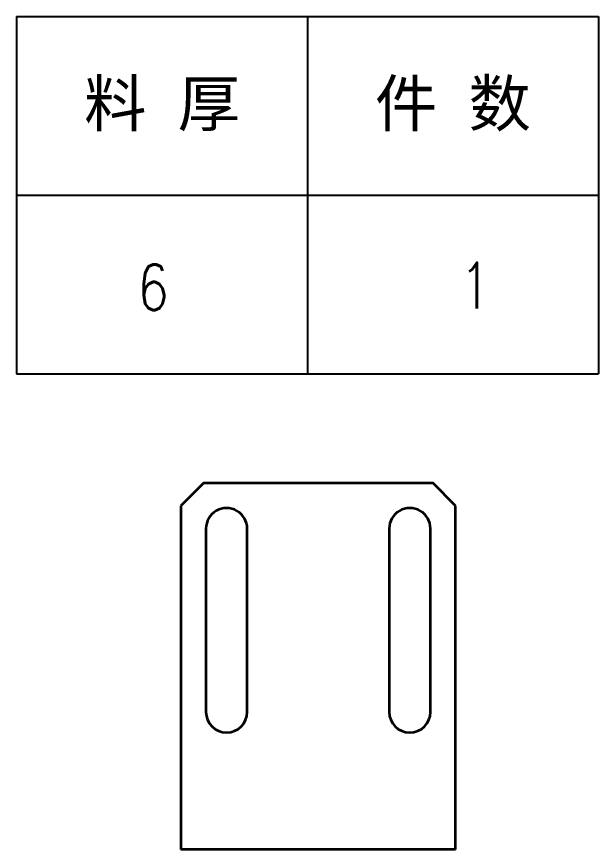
# Model space of a CAD drawing. Header units: millimetres. Extents: x -162325 to -83245, y 277409 to 326486.
# Drawn here: x -152186.9 to -152059.9, y 302025 to 302206.8 of the extents above; entities that cross this region are included whole.
import ezdxf
from ezdxf.enums import TextEntityAlignment as Align

# ---------------------------------------------------------------- set-up
doc = ezdxf.new("R2010")
doc.units = ezdxf.units.MM
doc.styles.add('DIM', font='romans.shx', dxfattribs={"width": 0.8, "bigfont": 'bigfont.shx'})
doc.styles.get("Standard").update_dxf_attribs({"font": 'txt', "bigfont": 'gbcbig.shx'})

# ---------------------------------------------------------------- blocks, each defined once
blk = doc.blocks.new('*T608')
at = {"color": 0, "linetype": 'ByBlock', "lineweight": -2, "transparency": 16777216}
for p, q in [((0, 0), (127, 0)), ((0, 0), (0, -78)), ((63.5, 0), (63.5, -78)), ((127, 0), (127, -78)), ((0, -39), (127, -39)), ((0, -78), (127, -78))]:
    blk.add_line(p, q, dxfattribs=at)
at = {"color": 0, "transparency": 16777216, "char_height": 10, "width": 60.5, "attachment_point": 5}
for s, insert in [('{\\fSimSun|b0|i0|c134|p2;料 厚}', (31.75, -19.5)), ('{\\fSimSun|b0|i0|c134|p2;件 数}', (95.25, -19.5))]:
    blk.add_mtext(s, dxfattribs=dict(at, insert=insert))
blk = doc.blocks.new('拆图参数')
blk.add_blockref('*T608', (-63.5, 78))
at = {"style": 'DIM', "width": 0.8}
blk.add_attdef('6', text='', height=10, dxfattribs=at).set_placement((-37.13, 18.91), align=Align.MIDDLE_LEFT)
blk.add_attdef('1', text='', height=10, dxfattribs=at).set_placement((36.65, 19.27), align=Align.MIDDLE_CENTER)

msp = doc.modelspace()

# ---------------------------------------------------------------- linework, layer by layer
at = {"color": 7, "lineweight": 35}
for p, q in [((-152146.044, 302105.009), (-152151.044, 302100.009)), ((-152146.044, 302105.009), (-152096.044, 302105.009)), ((-152091.044, 302100.009), (-152096.044, 302105.009)), ((-152151.044, 302100.009), (-152151.044, 302025.009)), ((-152091.044, 302025.009), (-152091.044, 302100.009)), ((-152145.544, 302095.009), (-152145.544, 302055.009)), ((-152136.544, 302055.009), (-152136.544, 302095.009)), ((-152105.544, 302095.009), (-152105.544, 302055.009)), ((-152096.544, 302055.009), (-152096.544, 302095.009)), ((-152091.044, 302025.009), (-152151.044, 302025.009))]:
    msp.add_line(p, q, dxfattribs=at)
for centre, start, end in [((-152141.044, 302095.009), 0, 180.00001), ((-152101.044, 302095.009), 0, 180.00001), ((-152141.044, 302055.009), 180.00001, 0), ((-152101.044, 302055.009), 180.00001, 0)]:
    msp.add_arc(centre, 4.5, start, end, dxfattribs=at)

# ---------------------------------------------------------------- block references
msp.add_blockref('拆图参数', (-152123.382, 302128.772)).add_auto_attribs({'1': '1', '6': '6'})

doc.saveas('drawing.dxf')
